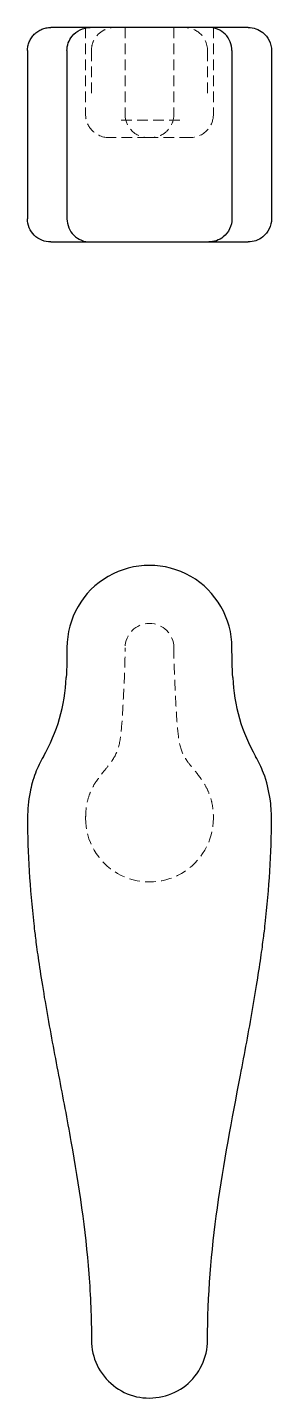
# Model space of a CAD drawing. Header units: millimetres. Extents: x 69 to 236, y 8 to 171.
# Drawn here: x 68.5 to 97.5, y 7.5 to 171.1 of the extents above.
import ezdxf

# ---------------------------------------------------------------- set-up
doc = ezdxf.new("R2010")
doc.units = ezdxf.units.MM
doc.linetypes.add('HIDDEN', pattern=[1.905, 1.27, -0.635])

msp = doc.modelspace()

# ---------------------------------------------------------------- linework, layer by layer
at = {"color": 7, "linetype": 'Continuous', "lineweight": 25}
for p, q in [((75.9, 171.07), (72.81, 171.07)), ((90.08, 171.07), (75.99, 171.07)), ((93.25, 171.07), (90.17, 171.07)), ((68.53, 168.31), (68.53, 148.28)), ((73.22, 168.31), (73.22, 148.28)), ((92.84, 168.31), (92.84, 148.28)), ((97.54, 168.31), (97.54, 148.28)), ((72.81, 145.52), (75.9, 145.52)), ((75.99, 145.52), (90.08, 145.52)), ((90.17, 145.52), (93.25, 145.52))]:
    msp.add_line(p, q, dxfattribs=at)
at = {"color": 7, "linetype": 'HIDDEN', "lineweight": 18}
for p, q in [((75.44, 171.07), (75.44, 160.71)), ((80.13, 171.07), (80.13, 160.71)), ((85.93, 171.07), (85.93, 160.71)), ((90.63, 171.07), (90.63, 160.71)), ((76.13, 168.31), (76.13, 162.79)), ((89.94, 168.31), (89.94, 162.79)), ((92.84, 168.31), (92.84, 148.28)), ((83.17, 157.95), (82.89, 157.95))]:
    msp.add_line(p, q, dxfattribs=at)
at = {"color": 7, "linetype": 'Continuous', "lineweight": 25}
for centre, radius, start, end in [((83.03, 97.19), 9.81, 0.0003, 180.0325), ((52.43, 94.52), 20.72, 330.2044, 357.5523), ((113.63, 94.53), 20.72, 182.4399, 209.797)]:
    msp.add_arc(centre, radius, start, end, dxfattribs=at)
at = {"color": 7, "linetype": 'HIDDEN', "lineweight": 18}
for centre, radius, start, end in [((83.03, 97.19), 2.9, 0, 180), ((83.03, 76.89), 7.6, 179.9583, 0)]:
    msp.add_arc(centre, radius, start, end, dxfattribs=at)
at = {"color": 7, "linetype": 'Continuous', "lineweight": 25}
for points, knots in [([(68.53, 168.31), (68.53, 168.49), (68.55, 168.67), (68.62, 169.02), (68.67, 169.2), (68.81, 169.53), (68.89, 169.69), (69.09, 169.99), (69.21, 170.13), (69.46, 170.39), (69.6, 170.5), (69.91, 170.7), (70.07, 170.79), (70.4, 170.93), (70.57, 170.98), (70.93, 171.05), (71.11, 171.07), (71.29, 171.07)], [0, 0, 0, 0, 0.125, 0.125, 0.25, 0.25, 0.375, 0.375, 0.5, 0.5, 0.625, 0.625, 0.75, 0.75, 0.875, 0.875, 1, 1, 1, 1]), ([(72.81, 171.07), (72.56, 171.07), (72.32, 171.07), (71.94, 171.07), (71.78, 171.07), (71.41, 171.07), (71.29, 171.07), (71.29, 171.07)], [0, 0, 0, 0, 0.25, 0.25, 0.5, 0.5, 1, 1, 1, 1]), ([(73.22, 168.31), (73.22, 168.93), (73.73, 170.38), (75.16, 171.07), (75.99, 171.07)], [0, 0, 0, 0, 0.428571, 1, 1, 1, 1]), ([(92.84, 168.31), (92.84, 168.67), (92.77, 169.03), (92.49, 169.7), (92.29, 170.01), (91.78, 170.52), (91.47, 170.72), (90.8, 171), (90.44, 171.07), (90.08, 171.07)], [0, 0, 0, 0, 0.25, 0.25, 0.5, 0.5, 0.75, 0.75, 1, 1, 1, 1]), ([(94.77, 171.07), (94.77, 171.07), (94.65, 171.07), (94.29, 171.07), (94.13, 171.07), (93.74, 171.07), (93.51, 171.07), (93.25, 171.07)], [0, 0, 0, 0, 0.5, 0.5, 0.75, 0.75, 1, 1, 1, 1]), ([(94.77, 171.07), (95.39, 171.07), (96.84, 170.57), (97.54, 169.14), (97.54, 168.31)], [0, 0, 0, 0, 0.428571, 1, 1, 1, 1]), ([(71.29, 145.52), (70.93, 145.52), (70.57, 145.59), (69.9, 145.87), (69.59, 146.07), (68.83, 146.84), (68.53, 147.56), (68.53, 148.28)], [0, 0, 0, 0, 0.25, 0.25, 0.5, 0.5, 1, 1, 1, 1]), ([(73.22, 148.28), (73.22, 147.92), (73.3, 147.56), (73.57, 146.89), (73.78, 146.58), (74.29, 146.07), (74.6, 145.87), (75.26, 145.59), (75.63, 145.52), (75.99, 145.52)], [0, 0, 0, 0, 0.25, 0.25, 0.5, 0.5, 0.75, 0.75, 1, 1, 1, 1]), ([(92.84, 148.28), (92.84, 147.45), (92.15, 146.02), (90.7, 145.52), (90.08, 145.52)], [0, 0, 0, 0, 0.571429, 1, 1, 1, 1]), ([(97.54, 148.28), (97.54, 147.45), (96.84, 146.02), (95.39, 145.52), (94.77, 145.52)], [0, 0, 0, 0, 0.571429, 1, 1, 1, 1]), ([(71.29, 145.52), (71.29, 145.52), (71.41, 145.52), (71.78, 145.52), (71.94, 145.52), (72.33, 145.52), (72.56, 145.52), (72.81, 145.52)], [0, 0, 0, 0, 0.5, 0.5, 0.75, 0.75, 1, 1, 1, 1]), ([(93.25, 145.52), (93.51, 145.52), (93.74, 145.52), (94.13, 145.52), (94.29, 145.52), (94.53, 145.52), (94.62, 145.52), (94.74, 145.52), (94.77, 145.52), (94.77, 145.52)], [0, 0, 0, 0, 0.25, 0.25, 0.5, 0.5, 0.75, 0.75, 1, 1, 1, 1]), ([(70.42, 84.23), (70.06, 83.61), (69.74, 82.95), (69.18, 81.49), (68.7, 79.72), (68.53, 77.93), (68.53, 76.9)], [-0.4492986, -0.4492986, -0.4492986, -0.4492986, -0.3230759, -0.3230759, -0.1846148, 0, 0, 0, 0]), ([(97.54, 76.89), (97.54, 77.66), (97.4, 79.46), (96.98, 81.24), (96.32, 82.96), (96, 83.62), (95.65, 84.23)], [-0.4502672, -0.4502672, -0.4502672, -0.4502672, -0.3113571, -0.1261436, -0.1261436, 0, 0, 0, 0]), ([(69.27, 64.32), (69.31, 64), (69.4, 63.19), (69.66, 61.14), (70.13, 57.94), (70.97, 52.86), (72.22, 46.27), (74.24, 35.74), (75.81, 25.24), (76.13, 17.35), (76.13, 14.72)], [0, 0, 0, 0, 0.293308, 0.586616, 0.879925, 1.173233, 1.759849, 2.346466, 3.519698, 4.106315, 4.106315, 4.106315, 4.106315]), ([(89.94, 14.72), (89.94, 19.98), (90.82, 30.49), (93.35, 43.63), (95.09, 52.86), (95.93, 57.94), (96.4, 61.14), (96.66, 63.19), (96.76, 64), (96.79, 64.32)], [0, 0, 0, 0, 1.173436, 2.346873, 2.933591, 3.22695, 3.520309, 3.813668, 4.107027, 4.107027, 4.107027, 4.107027]), ([(76.13, 14.72), (76.13, 13.69), (76.81, 10.58), (81.27, 7.02), (86.84, 8.29), (89.46, 11.63), (89.94, 13.69), (89.94, 14.72)], [0, 0, 0, 0, 0.1346367, 0.40391, 0.6731833, 0.80782, 0.9424567, 0.9424567, 0.9424567, 0.9424567])]:
    msp.add_open_spline(points, degree=3, knots=knots, dxfattribs=at)
for points in [[(75.99, 171.07), (75.99, 171.07), (75.95, 171.07), (75.9, 171.07)], [(90.17, 171.07), (90.12, 171.07), (90.08, 171.07), (90.08, 171.07)], [(75.9, 145.52), (75.95, 145.52), (75.99, 145.52), (75.99, 145.52)], [(90.08, 145.52), (90.08, 145.52), (90.12, 145.52), (90.17, 145.52)], [(73.22, 97.19), (73.22, 96.03), (73.19, 94.84), (73.14, 93.64)], [(92.93, 93.65), (92.88, 94.84), (92.84, 96.03), (92.84, 97.19)], [(68.53, 76.89), (68.53, 72.68), (68.8, 68.48), (69.27, 64.32)], [(96.79, 64.32), (97.27, 68.48), (97.54, 72.68), (97.54, 76.89)]]:
    msp.add_open_spline(points, degree=3, dxfattribs=at)
at = {"color": 7, "linetype": 'HIDDEN', "lineweight": 18}
for points, knots in [([(76.13, 168.31), (76.13, 168.67), (76.2, 169.03), (76.47, 169.7), (76.68, 170.01), (77.19, 170.52), (77.5, 170.72), (78.17, 171), (78.53, 171.07), (78.89, 171.07)], [0, 0, 0, 0, 0.25, 0.25, 0.5, 0.5, 0.75, 0.75, 1, 1, 1, 1]), ([(89.94, 168.31), (89.94, 169.14), (89.25, 170.57), (87.8, 171.07), (87.18, 171.07)], [0, 0, 0, 0, 0.571429, 1, 1, 1, 1]), ([(78.2, 157.95), (77.37, 157.95), (75.94, 158.64), (75.44, 160.09), (75.44, 160.71)], [0, 0, 0, 0, 0.571429, 1, 1, 1, 1]), ([(80.13, 160.71), (80.13, 160.09), (80.64, 158.64), (82.07, 157.95), (82.89, 157.95)], [0, 0, 0, 0, 0.428571, 1, 1, 1, 1]), ([(85.93, 160.71), (85.93, 160.35), (85.86, 159.99), (85.58, 159.32), (85.38, 159.01), (84.87, 158.5), (84.56, 158.3), (83.89, 158.02), (83.53, 157.95), (83.17, 157.95)], [0, 0, 0, 0, 0.25, 0.25, 0.5, 0.5, 0.75, 0.75, 1, 1, 1, 1]), ([(90.63, 160.71), (90.63, 160.09), (90.13, 158.64), (88.69, 157.95), (87.87, 157.95)], [0, 0, 0, 0, 0.428571, 1, 1, 1, 1]), ([(86.65, 160.04), (86.59, 160.04), (86.42, 160.04), (85.98, 160.04), (85.35, 160.04), (84.63, 160.04), (83.84, 160.04), (83.03, 160.04), (82.22, 160.04), (81.44, 160.04), (80.72, 160.04), (80.1, 160.04), (79.7, 160.04), (79.56, 160.04), (79.54, 160.04)], [0, 0, 0, 0, 0.042334, 0.137082, 0.231729, 0.326549, 0.42157, 0.516473, 0.611025, 0.70549, 0.800263, 0.895198, 0.989956, 1, 1, 1, 1]), ([(86.65, 160.04), (86.06, 160.04), (84.87, 160.04), (82.91, 160.04), (81.11, 160.04), (79.96, 160.04), (79.54, 160.04)], [0, 0, 0, 0, 0.247332, 0.506872, 0.820026, 1, 1, 1, 1]), ([(82.89, 157.95), (82.89, 157.95), (82.88, 157.95), (82.82, 157.95), (82.78, 157.95), (82.69, 157.95), (82.64, 157.95), (82.56, 157.95), (82.53, 157.95), (82.46, 157.95), (82.39, 157.95), (82.25, 157.95), (82.05, 157.95), (81.92, 157.95), (81.6, 157.95), (81.41, 157.95), (80.97, 157.95), (80.71, 157.95), (80.16, 157.95), (79.87, 157.95), (79.32, 157.95), (79.05, 157.95), (78.71, 157.95), (78.61, 157.95), (78.45, 157.95), (78.38, 157.95), (78.28, 157.95), (78.25, 157.95), (78.21, 157.95), (78.2, 157.95), (78.2, 157.95)], [0, 0, 0, 0, 0.125, 0.125, 0.25, 0.25, 0.375, 0.375, 0.4375, 0.4375, 0.5, 0.5625, 0.5625, 0.625, 0.625, 0.6875, 0.6875, 0.75, 0.75, 0.8125, 0.8125, 0.875, 0.875, 0.90625, 0.90625, 0.9375, 0.9375, 0.96875, 0.96875, 1, 1, 1, 1]), ([(87.87, 157.95), (87.87, 157.95), (87.83, 157.95), (87.69, 157.95), (87.62, 157.95), (87.46, 157.95), (87.36, 157.95), (87.02, 157.95), (86.75, 157.95), (86.19, 157.95), (85.9, 157.95), (85.49, 157.95), (85.36, 157.95), (85.1, 157.95), (84.98, 157.95), (84.65, 157.95), (84.46, 157.95), (84.14, 157.95), (84.01, 157.95), (83.82, 157.95), (83.68, 157.95), (83.61, 157.95), (83.54, 157.95), (83.51, 157.95), (83.43, 157.95), (83.38, 157.95), (83.29, 157.95), (83.25, 157.95), (83.19, 157.95), (83.17, 157.95), (83.17, 157.95)], [0, 0, 0, 0, 0.0625, 0.0625, 0.09375, 0.09375, 0.125, 0.125, 0.1875, 0.1875, 0.25, 0.25, 0.28125, 0.28125, 0.3125, 0.3125, 0.375, 0.375, 0.4375, 0.4375, 0.5, 0.5625, 0.5625, 0.625, 0.625, 0.75, 0.75, 0.875, 0.875, 1, 1, 1, 1]), ([(75.44, 76.89), (75.44, 77.23), (75.47, 77.93), (75.67, 79.12), (76.12, 80.35), (76.94, 81.69), (77.88, 82.79), (78.89, 84.11), (79.49, 85.44), (79.77, 88.18), (79.93, 91.24), (80.09, 94.24), (80.13, 96.21), (80.13, 97.19)], [0, 0, 0, 0, 0.055354, 0.110707, 0.166061, 0.221415, 0.332122, 0.442829, 0.664244, 0.885659, 1.107074, 1.328488, 1.549903, 1.549903, 1.549903, 1.549903]), ([(85.93, 97.19), (85.93, 96.21), (85.98, 94.22), (86.13, 91.24), (86.29, 88.18), (86.57, 85.45), (87.18, 84.1), (88.19, 82.8), (89.13, 81.69), (89.94, 80.34), (90.4, 79.11), (90.6, 77.93), (90.63, 77.22), (90.63, 76.89)], [0, 0, 0, 0, 0.221669, 0.443339, 0.665008, 0.886677, 1.108347, 1.219181, 1.330016, 1.385433, 1.440851, 1.496268, 1.551685, 1.551685, 1.551685, 1.551685])]:
    msp.add_open_spline(points, degree=3, knots=knots, dxfattribs=at)

doc.saveas('drawing.dxf')
